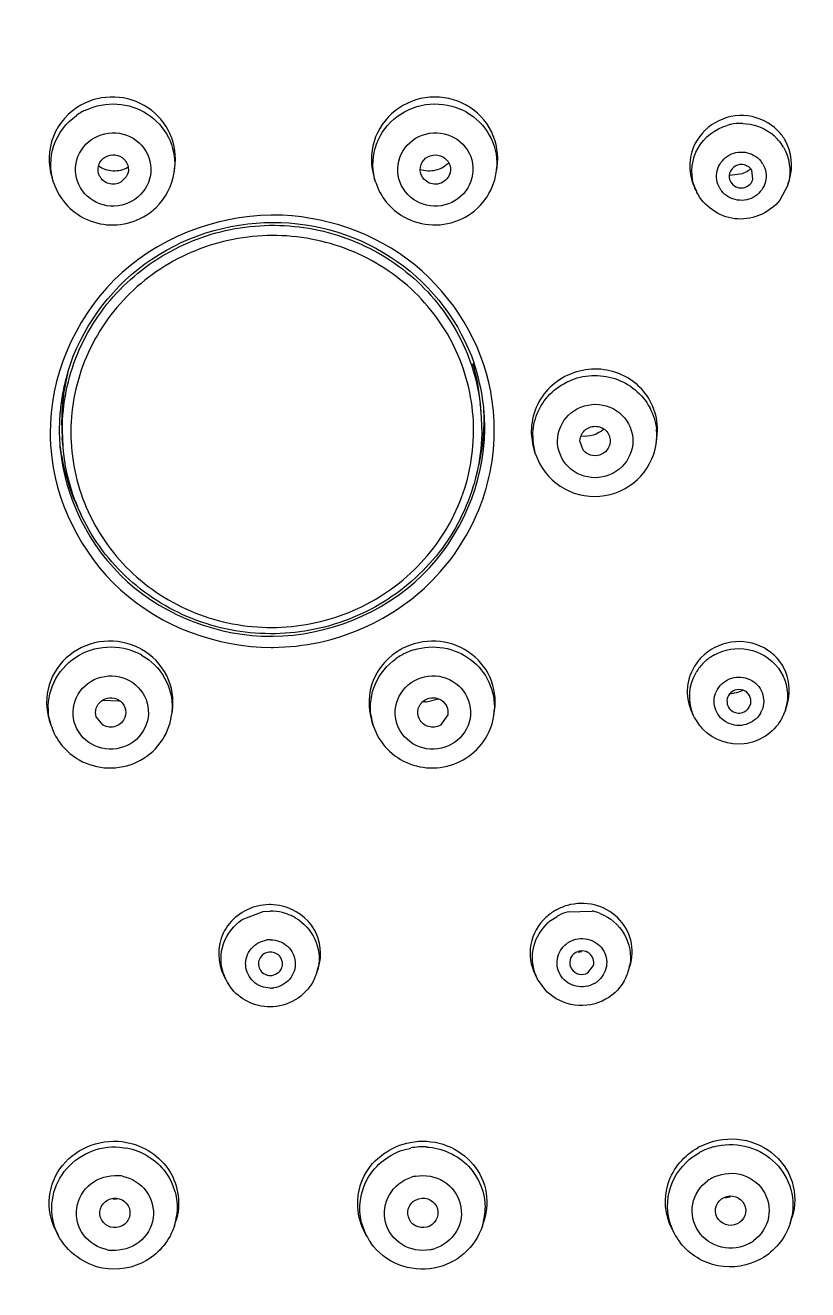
# Model space of a CAD drawing. Header units: millimetres. Extents: x 0 to 460316, y -63250 to 103204.
# Drawn here: x 202949.59 to 202975.32, y 47748.83 to 47790.45 of the extents above; entities that cross this region are included whole.
import ezdxf

# ---------------------------------------------------------------- set-up
doc = ezdxf.new("R2010")
doc.units = ezdxf.units.MM
doc.header["$LTSCALE"] = 25
doc.styles.get("Standard").update_dxf_attribs({"font": 'Gulim.ttf'})
doc.dimstyles.get("Standard").update_dxf_attribs({"dimtxt": 0.18, "dimasz": 0.18, "dimexe": 0.18, "dimexo": 0.0625, "dimgap": 0.09, "dimtad": 0, "dimtih": 1, "dimtoh": 1, "dimdec": 4, "dimzin": 0, "dimdsep": 46, "dimtxsty": 'Standard', "dimcen": 0.09, "dimadec": 0, "dimazin": 0, "dimtfac": 1, "dimtdec": 4, "dimtofl": 0, "dimtmove": 0, "dimatfit": 3, "dimfxl": 1, "dimtolj": 1, "dimtzin": 0, "dimarcsym": 0})

# ---------------------------------------------------------------- blocks, each defined once
blk = doc.blocks.new('*D412')
at = {"color": 0, "linetype": 'Continuous', "lineweight": -2}
for p, q in [((202799.077, 48022.438), (203241.221, 48022.438)), ((202826.617, 46698.824), (203241.221, 46698.824))]:
    blk.add_line(p, q, dxfattribs=at)
at = {"linetype": 'Continuous', "lineweight": -2}
blk.add_line((203241.041, 47997.438), (203241.041, 46723.824), dxfattribs=at)
at = {"linetype": 'Continuous'}
for points in [[(203236.874, 47997.438), (203245.208, 47997.438), (203241.041, 48022.438)], [(203236.874, 46723.824), (203245.208, 46723.824), (203241.041, 46698.824)]]:
    blk.add_solid(points, dxfattribs=at)
at = {"layer": 'Defpoints', "color": 0, "linetype": 'Continuous'}
for p in [(202799.015, 48022.438), (202826.554, 46698.824), (203241.041, 46698.824)]:
    blk.add_point(p, dxfattribs=at)
at = {"linetype": 'Continuous', "lineweight": 20, "insert": (203220.935, 47360.631), "char_height": 38, "attachment_point": 5, "rotation": 90}
blk.add_mtext('\\A1;2000-2200', dxfattribs=at)

msp = doc.modelspace()

# ---------------------------------------------------------------- linework, layer by layer
at = {"color": 7, "linetype": 'Continuous', "lineweight": 20}
for p, q in [((202974.399, 47786.623), (202974.521, 47786.432)), ((202954.482, 47785.6), (202954.505, 47785.756)), ((202965.08, 47785.6), (202965.105, 47785.772)), ((202973.177, 47785.565), (202972.747, 47785.507)), ((202973.525, 47785.388), (202973.485, 47785.675)), ((202950.518, 47785.271), (202950.466, 47785.434)), ((202952.908, 47785.457), (202952.726, 47785.281)), ((202961.116, 47785.271), (202961.068, 47785.42)), ((202962.824, 47785.281), (202962.698, 47785.382)), ((202972.794, 47785.287), (202972.878, 47785.188)), ((202974.669, 47785.191), (202974.41, 47784.698)), ((202974.669, 47785.191), (202974.723, 47785.362)), ((202971.656, 47784.996), (202971.617, 47785.072)), ((202971.727, 47784.863), (202971.683, 47784.943)), ((202957.742, 47784.201), (202957.674, 47784.201)), ((202964.581, 47777.719), (202964.557, 47777.999)), ((202950.782, 47777.428), (202950.805, 47776.857)), ((202950.828, 47776.577), (202950.805, 47776.857)), ((202950.828, 47776.577), (202950.806, 47777.117)), ((202970.338, 47776.663), (202970.365, 47776.844)), ((202970.365, 47776.844), (202970.386, 47777.126)), ((202950.728, 47776.576), (202950.728, 47776.575)), ((202966.375, 47776.334), (202966.291, 47776.726)), ((202966.375, 47776.334), (202966.328, 47776.479)), ((202967.941, 47776.464), (202967.833, 47776.766)), ((202968.83, 47776.766), (202968.829, 47776.732)), ((202957.673, 47770.34), (202957.737, 47770.341)), ((202957.677, 47769.973), (202957.744, 47769.973)), ((202971.552, 47768.946), (202971.661, 47769.145)), ((202952.136, 47768.234), (202952.653, 47768.213)), ((202962.787, 47768.186), (202963.178, 47768.275)), ((202973.404, 47768.005), (202973.451, 47768.125)), ((202974.59, 47767.907), (202974.646, 47768.083)), ((202952.146, 47767.41), (202951.921, 47767.686)), ((202954.4, 47767.726), (202954.424, 47767.886)), ((202963.485, 47767.755), (202963.24, 47767.41)), ((202964.998, 47767.726), (202965.024, 47767.901)), ((202971.604, 47767.659), (202971.534, 47767.796)), ((202974.59, 47767.907), (202974.545, 47767.783)), ((202950.437, 47767.397), (202950.382, 47767.567)), ((202961.035, 47767.397), (202960.984, 47767.553)), ((202956.724, 47761.014), (202957.412, 47761.277)), ((202957.412, 47761.277), (202957.643, 47761.286)), ((202966.888, 47760.994), (202967.084, 47761.114)), ((202967.453, 47761.273), (202968.233, 47761.296)), ((202959.179, 47759.264), (202959.23, 47759.428)), ((202968.092, 47759.26), (202968.28, 47759.5)), ((202969.423, 47759.303), (202969.479, 47759.477)), ((202956.192, 47759.017), (202956.113, 47759.172)), ((202966.437, 47759.055), (202966.362, 47759.201)), ((202966.742, 47758.641), (202966.437, 47759.055)), ((202952.687, 47753.527), (202952.918, 47753.49)), ((202962.043, 47753.44), (202962.272, 47753.49)), ((202971.555, 47753.213), (202971.755, 47753.332)), ((202954.492, 47750.937), (202954.544, 47751.099)), ((202964.624, 47750.937), (202964.679, 47751.113)), ((202974.747, 47751.013), (202974.807, 47751.202)), ((202950.673, 47750.62), (202950.587, 47750.789)), ((202960.805, 47750.62), (202960.724, 47750.778)), ((202970.928, 47750.696), (202970.854, 47750.841))]:
    msp.add_line(p, q, dxfattribs=at)
for centre, radius, start, end in [((202952.462, 47785.794), 2.066, 115.4242, 119.2772), ((202963.082, 47785.809), 2.051, 60.5983, 66.6714), ((202952.459, 47785.799), 2.06, 119.2807, 125.3363), ((202973.135, 47785.562), 1.658, 101.696, 106.1177), ((202973.135, 47785.559), 1.661, 89.768, 101.6812), ((202973.135, 47785.56), 1.661, 87.9994, 89.7513), ((202973.161, 47785.623), 1.591, 38.934, 53.2311), ((202973.18, 47785.846), 1.624, 31.9026, 44.6815), ((202973.201, 47785.86), 1.597, 30.4706, 31.8746), ((202973.169, 47785.479), 0.791, 30.4827, 38.8786), ((202952.518, 47786.548), 0.897, 299.2823, 300.1788), ((202952.567, 47785.885), 1.936, 351.5373, 356.1708), ((202963.162, 47785.886), 1.939, 351.5399, 357.5876), ((202972.838, 47786.435), 0.933, 291.3039, 304.7254), ((202972.844, 47786.425), 0.922, 304.7474, 307.1817), ((202972.845, 47786.424), 0.921, 307.1845, 310.5074), ((202973.051, 47785.806), 1.611, 196.8499, 207.0857), ((202973.052, 47785.645), 1.539, 195.8697, 201.7411), ((202973.2, 47785.658), 1.541, 342.3806, 346.4871), ((202973.063, 47785.649), 1.55, 201.737, 207.0852), ((202973.114, 47785.486), 0.791, 210.4827, 218.8786), ((202952.465, 47785.933), 2.054, 299.2972, 313.8541), ((202958.02, 47777.454), 6.56, 4.7624, 16.3833), ((202958.061, 47777.182), 6.642, 7.1931, 18.7428), ((202957.362, 47777.121), 6.657, 163.2662, 166.9997), ((202957.369, 47777.392), 6.587, 165.5446, 169.3121), ((202957.374, 47777.118), 6.669, 167.0012, 172.0998), ((202957.347, 47777.396), 6.564, 169.3143, 174.4714), ((202957.352, 47777.121), 6.647, 172.0996, 177.2988), ((202957.335, 47777.397), 6.552, 174.4717, 179.7341), ((202958.088, 47777.118), 6.927, 5.3006, 10.5773), ((202958.059, 47777.178), 6.544, 4.7451, 7.2013), ((202958.045, 47777.177), 6.558, 359.7393, 4.7446), ((202958.068, 47777.185), 6.634, 4.7682, 7.1803), ((202958.055, 47777.458), 6.625, 359.8664, 3.1693), ((202958.072, 47777.185), 6.63, 359.5734, 4.7508), ((202957.319, 47777.124), 6.614, 177.3096, 184.7665), ((202958.054, 47777.458), 6.626, 357.254, 359.8637), ((202957.322, 47777.056), 6.918, 180.3955, 184.2805), ((202957.995, 47777.464), 6.685, 344.5948, 357.2324), ((202968.21, 47777.087), 1.978, 179.7901, 197.8864), ((202968.215, 47776.93), 1.934, 179.7404, 186.0554), ((202968.415, 47776.949), 1.945, 351.5469, 356.9371), ((202968.425, 47776.948), 1.934, 359.7404, 6.0554), ((202968.431, 47776.948), 1.928, 356.9397, 359.7361), ((202957.329, 47777.399), 6.647, 185.6166, 187.1142), ((202957.353, 47777.406), 6.671, 187.1459, 200.6286), ((202957.368, 47777.413), 6.688, 200.6445, 204.7681), ((202957.362, 47777.411), 6.682, 204.7693, 207.2851), ((202952.402, 47767.935), 2.051, 60.5982, 66.6714), ((202952.388, 47768.085), 2.091, 60.5932, 62.2659), ((202962.976, 47767.925), 2.06, 119.2806, 125.3362), ((202962.973, 47768.061), 2.116, 117.7292, 119.2813), ((202962.973, 47767.929), 2.055, 118.0399, 119.2815), ((202962.979, 47767.918), 2.068, 116.1969, 118.0394), ((202962.988, 47767.9), 2.087, 107.1376, 116.1894), ((202973.043, 47768.307), 1.626, 120.636, 122.5963), ((202973.044, 47768.305), 1.628, 119.5684, 120.6356), ((202972.998, 47768.494), 1.639, 148.1838, 149.1424), ((202973.03, 47768.472), 1.678, 136.0294, 148.144), ((202973.022, 47768.331), 1.594, 134.8081, 149.0861), ((202973.029, 47768.325), 1.603, 130.4932, 134.8039), ((202973.042, 47768.309), 1.623, 122.5951, 130.4862), ((202973.037, 47768.189), 0.792, 149.1412, 157.5271), ((202972.758, 47769.4), 0.942, 271.4269, 279.9825), ((202972.756, 47769.406), 0.948, 280.0334, 297.1516), ((202952.432, 47769.105), 0.919, 283.9248, 284.5098), ((202952.432, 47769.106), 0.919, 284.51, 285.8922), ((202962.783, 47769.114), 0.928, 263.4569, 267.2219), ((202962.783, 47769.112), 0.926, 267.2216, 270.2234), ((202973.116, 47768.374), 1.547, 342.3978, 352.1147), ((202952.282, 47767.994), 1.94, 190.3576, 197.9483), ((202952.483, 47768.011), 1.939, 351.5399, 357.5876), ((202962.881, 47767.995), 1.941, 188.2187, 197.9423), ((202963.083, 47768.011), 1.936, 351.5375, 356.7358), ((202973.029, 47768.39), 1.602, 207.1775, 224.6054), ((202973.088, 47768.206), 0.792, 329.1412, 337.5271), ((202973.072, 47768.39), 1.594, 329.1428, 333.5513), ((202973.076, 47768.388), 1.589, 333.5528, 337.591), ((202957.633, 47759.749), 1.757, 90.7479, 103.4519), ((202957.632, 47759.772), 1.734, 90.0002, 90.73), ((202957.632, 47759.774), 1.733, 89.3284, 89.9999), ((202957.631, 47759.757), 1.75, 76.3669, 89.317), ((202967.894, 47759.796), 1.749, 105.775, 118.3717), ((202957.644, 47759.635), 1.659, 76.0762, 89.9788), ((202957.648, 47759.656), 1.637, 65.4681, 76.0391), ((202957.656, 47759.674), 1.618, 60.0746, 65.455), ((202957.658, 47759.678), 1.613, 59.2301, 60.0691), ((202967.879, 47759.826), 1.715, 119.2835, 132.8256), ((202967.867, 47759.716), 1.61, 127.4611, 132.5401), ((202967.878, 47759.828), 1.713, 118.4045, 119.2817), ((202967.875, 47759.706), 1.623, 117.959, 119.2814), ((202967.879, 47759.699), 1.631, 117.0066, 117.9594), ((202967.889, 47759.678), 1.654, 105.3004, 116.9866), ((202967.893, 47759.694), 1.637, 76.5621, 78.002), ((202967.891, 47759.69), 1.642, 68.1404, 76.5585), ((202957.655, 47759.511), 0.84, 90.0052, 98.0678), ((202967.894, 47759.564), 0.824, 119.2806, 127.445), ((202967.681, 47760.892), 0.948, 275.5909, 282.8622), ((202957.708, 47759.732), 1.543, 342.3837, 349.3051), ((202967.91, 47759.784), 1.588, 334.5753, 342.3715), ((202967.952, 47759.77), 1.544, 342.3869, 350.7131), ((202957.567, 47759.72), 1.544, 198.6991, 207.1043), ((202957.608, 47759.742), 1.591, 207.1285, 216.5357), ((202957.661, 47759.747), 1.592, 331.7089, 342.3517), ((202967.811, 47759.758), 1.543, 200.1092, 207.1081), ((202967.898, 47759.624), 0.824, 299.2806, 307.445), ((202957.647, 47759.6), 0.84, 270.0052, 278.0678), ((202962.662, 47751.404), 2.129, 86.563, 100.575), ((202972.789, 47751.598), 2.193, 117.1325, 119.2774), ((202972.785, 47751.491), 2.116, 105.1565, 116.146), ((202972.766, 47751.53), 2.073, 118.3972, 119.2792), ((202972.773, 47751.517), 2.088, 116.159, 118.3957), ((202952.541, 47751.292), 1.298, 79.3814, 85.76), ((202962.672, 47751.29), 1.3, 100.6062, 106.9778), ((202972.787, 47751.384), 1.279, 119.278, 125.7171), ((202952.51, 47752.771), 0.947, 267.236, 277.5424), ((202972.531, 47752.808), 0.945, 274.6595, 286.3245), ((202962.744, 47751.534), 1.972, 344.6519, 359.3978), ((202952.61, 47751.535), 1.974, 342.3914, 351.8978), ((202962.555, 47751.517), 1.966, 194.2969, 201.999), ((202962.746, 47751.534), 1.97, 342.3823, 344.631), ((202972.866, 47751.61), 1.974, 342.3822, 349.3703), ((202952.429, 47751.519), 1.973, 201.588, 207.1104), ((202962.564, 47751.521), 1.977, 201.9965, 207.0946), ((202962.602, 47751.541), 2.019, 207.1283, 215.3868), ((202972.685, 47751.595), 1.974, 199.0643, 207.1056), ((202972.733, 47751.621), 2.028, 207.1466, 218.2578), ((202952.529, 47751.42), 1.298, 259.3814, 265.76), ((202962.661, 47751.423), 1.3, 280.6062, 286.9778), ((202972.793, 47751.479), 1.279, 299.278, 305.7171)]:
    msp.add_arc(centre, radius, start, end, dxfattribs=at)
for centre, major_axis, ratio in [((202952.536, 47751.359), (0.494, 0.054), 0.975404), ((202962.666, 47751.359), (0.496, 0.036), 0.975732), ((202972.788, 47751.434), (0.497, 0.023), 0.974857)]:
    msp.add_ellipse(centre, major_axis=major_axis, ratio=ratio, dxfattribs=at)
for points, knots in [([(202957.835, 47831.858), (202964.977, 47831.86), (202979.357, 47829.107), (202997.603, 47817.238), (203009.829, 47799.416), (203012.65, 47785.262), (203012.618, 47778.292)], [0, 0, 0, 0, 0.253221, 0.504354, 0.752934, 1, 1, 1, 1]), ([(202905.752, 47787.16), (202906.858, 47793.018), (202911.239, 47804.483), (202923.344, 47818.336), (202939.51, 47827.365), (202951.768, 47829.451), (202957.861, 47829.451)], [0, 0, 0, 0, 0.247026, 0.496217, 0.747546, 1, 1, 1, 1]), ([(202954.505, 47785.756), (202954.56, 47786.127), (202954.452, 47786.921), (202953.675, 47787.827), (202952.535, 47788.196), (202951.748, 47788.006), (202951.415, 47787.82)], [0, 0, 0, 0, 0.247154, 0.496335, 0.748038, 1, 1, 1, 1]), ([(202964.095, 47787.82), (202963.739, 47788.021), (202962.882, 47788.208), (202961.676, 47787.732), (202960.938, 47786.672), (202960.944, 47785.802), (202961.068, 47785.42)], [0, 0, 0, 0, 0.251421, 0.503447, 0.75297, 1, 1, 1, 1]), ([(202951.415, 47787.82), (202951.017, 47787.596), (202950.352, 47786.859), (202950.326, 47785.864), (202950.466, 47785.434)], [0, 0, 0, 0, 0.502218, 1, 1, 1, 1]), ([(202951.575, 47787.66), (202951.892, 47787.811), (202952.614, 47787.95), (202953.648, 47787.608), (202954.377, 47786.808), (202954.521, 47786.097), (202954.499, 47785.756)], [0, 0, 0, 0, 0.252975, 0.504928, 0.753619, 1, 1, 1, 1]), ([(202961.116, 47785.271), (202961.001, 47785.628), (202960.984, 47786.434), (202961.637, 47787.442), (202962.732, 47787.948), (202963.541, 47787.845), (202963.894, 47787.693)], [0, 0, 0, 0, 0.246335, 0.495045, 0.747261, 1, 1, 1, 1]), ([(202965.105, 47785.772), (202965.164, 47786.165), (202965.036, 47787.01), (202964.443, 47787.623), (202964.095, 47787.82)], [0, 0, 0, 0, 0.498452, 1, 1, 1, 1]), ([(202950.518, 47785.271), (202950.393, 47785.658), (202950.395, 47786.543), (202950.932, 47787.242), (202951.268, 47787.48)], [0, 0, 0, 0, 0.497128, 1, 1, 1, 1]), ([(202964.089, 47787.596), (202964.401, 47787.42), (202964.939, 47786.893), (202965.114, 47786.158), (202965.099, 47785.804)], [0, 0, 0, 0, 0.502626, 1, 1, 1, 1]), ([(202974.334, 47786.988), (202974.079, 47787.246), (202973.364, 47787.593), (202972.218, 47787.351), (202971.442, 47786.474), (202971.405, 47785.683), (202971.509, 47785.339)], [0, 0, 0, 0, 0.249499, 0.501816, 0.75268, 1, 1, 1, 1]), ([(202951.862, 47786.749), (202952.139, 47786.904), (202952.835, 47786.998), (202953.667, 47786.38), (202953.808, 47785.351), (202953.366, 47784.81), (202953.093, 47784.657)], [0, 0, 0, 0, 0.253346, 0.50366, 0.750288, 1, 1, 1, 1]), ([(202962.451, 47784.657), (202962.18, 47784.81), (202961.742, 47785.354), (202961.895, 47786.381), (202962.727, 47786.997), (202963.426, 47786.905), (202963.701, 47786.749)], [0, 0, 0, 0, 0.248597, 0.495523, 0.746937, 1, 1, 1, 1]), ([(202971.572, 47785.224), (202971.464, 47785.607), (202971.569, 47786.504), (202972.286, 47787.043), (202972.675, 47787.155)], [0, 0, 0, 0, 0.495598, 1, 1, 1, 1]), ([(202953.093, 47784.657), (202952.817, 47784.502), (202952.121, 47784.408), (202951.289, 47785.026), (202951.148, 47786.055), (202951.59, 47786.597), (202951.862, 47786.749)], [0, 0, 0, 0, 0.253346, 0.50366, 0.750288, 1, 1, 1, 1]), ([(202963.701, 47786.749), (202963.972, 47786.597), (202964.41, 47786.052), (202964.257, 47785.025), (202963.424, 47784.409), (202962.726, 47784.502), (202962.451, 47784.657)], [0, 0, 0, 0, 0.248597, 0.495523, 0.746937, 1, 1, 1, 1]), ([(202952.032, 47785.487), (202951.978, 47785.593), (202951.955, 47785.86), (202952.127, 47786.063), (202952.232, 47786.122)], [0, 0, 0, 0, 0.496842, 1, 1, 1, 1]), ([(202952.232, 47786.122), (202952.325, 47786.174), (202952.551, 47786.218), (202952.857, 47786.071), (202953.011, 47785.769), (202952.962, 47785.547), (202952.908, 47785.457)], [0, 0, 0, 0, 0.253388, 0.505079, 0.752735, 1, 1, 1, 1]), ([(202962.698, 47785.382), (202962.624, 47785.465), (202962.533, 47785.694), (202962.662, 47786.038), (202962.98, 47786.219), (202963.226, 47786.178), (202963.326, 47786.122)], [0, 0, 0, 0, 0.247157, 0.494949, 0.747093, 1, 1, 1, 1]), ([(202963.326, 47786.122), (202963.415, 47786.071), (202963.566, 47785.909), (202963.583, 47785.687), (202963.558, 47785.589)], [0, 0, 0, 0, 0.502434, 1, 1, 1, 1]), ([(202972.432, 47785.085), (202972.334, 47785.252), (202972.267, 47785.684), (202972.647, 47786.207), (202973.278, 47786.346), (202973.661, 47786.129), (202973.785, 47785.975)], [0, 0, 0, 0, 0.246561, 0.495802, 0.748938, 1, 1, 1, 1]), ([(202952.956, 47785.766), (202952.811, 47785.684), (202952.467, 47785.601), (202952.131, 47785.715), (202951.994, 47785.809)], [0, 0, 0, 0, 0.500278, 1, 1, 1, 1]), ([(202962.043, 47784.143), (202962.328, 47783.982), (202962.987, 47783.798), (202963.982, 47784.008), (202964.77, 47784.649), (202965.032, 47785.279), (202965.08, 47785.6)], [0, 0, 0, 0, 0.250485, 0.501251, 0.751207, 1, 1, 1, 1]), ([(202963.519, 47785.924), (202963.402, 47785.804), (202963.094, 47785.628), (202962.739, 47785.642), (202962.58, 47785.695)], [0, 0, 0, 0, 0.499621, 1, 1, 1, 1]), ([(202963.558, 47785.589), (202963.522, 47785.446), (202963.297, 47785.183), (202962.953, 47785.208), (202962.824, 47785.281)], [0, 0, 0, 0, 0.496874, 1, 1, 1, 1]), ([(202973.851, 47785.88), (202973.949, 47785.713), (202974.016, 47785.281), (202973.636, 47784.758), (202973.005, 47784.618), (202972.622, 47784.836), (202972.498, 47784.989)], [0, 0, 0, 0, 0.246561, 0.495802, 0.748938, 1, 1, 1, 1]), ([(202973.485, 47785.675), (202973.434, 47785.761), (202973.253, 47785.897), (202972.924, 47785.853), (202972.714, 47785.596), (202972.744, 47785.372), (202972.794, 47785.287)], [0, 0, 0, 0, 0.25031, 0.503649, 0.75336, 1, 1, 1, 1]), ([(202950.518, 47785.271), (202950.61, 47784.989), (202950.928, 47784.457), (202951.699, 47783.95), (202952.614, 47783.816), (202953.209, 47783.996), (202953.47, 47784.142)], [0, 0, 0, 0, 0.24879, 0.498606, 0.749285, 1, 1, 1, 1]), ([(202952.726, 47785.281), (202952.611, 47785.217), (202952.318, 47785.18), (202952.09, 47785.371), (202952.032, 47785.487)], [0, 0, 0, 0, 0.503318, 1, 1, 1, 1]), ([(202961.116, 47785.271), (202961.193, 47785.036), (202961.436, 47784.59), (202961.827, 47784.265), (202962.043, 47784.143)], [0, 0, 0, 0, 0.499173, 1, 1, 1, 1]), ([(202972.878, 47785.188), (202972.976, 47785.105), (202973.279, 47785.039), (202973.493, 47785.264), (202973.525, 47785.388)], [0, 0, 0, 0, 0.502413, 1, 1, 1, 1]), ([(202974.41, 47784.698), (202974.1, 47784.298), (202973.009, 47783.784), (202971.984, 47784.426), (202971.728, 47784.862)], [0, 0, 0, 0, 0.500489, 1, 1, 1, 1]), ([(202957.674, 47784.201), (202955.813, 47784.184), (202951.977, 47782.673), (202950.391, 47778.835), (202950.404, 47777.008)], [0, 0, 0, 0, 0.504611, 1, 1, 1, 1]), ([(202950.806, 47777.148), (202950.808, 47777.57), (202950.894, 47778.416), (202951.264, 47779.637), (202951.863, 47780.771), (202952.935, 47782.109), (202954.731, 47783.375), (202957.287, 47784.012), (202959.902, 47783.695), (202961.839, 47782.66), (202963.065, 47781.463), (202963.796, 47780.412), (202964.311, 47779.245), (202964.499, 47778.416), (202964.551, 47777.998)], [0, 0, 0, 0, 0.061808, 0.12378, 0.186007, 0.248541, 0.373968, 0.500195, 0.626369, 0.751666, 0.814126, 0.876289, 0.938215, 1, 1, 1, 1]), ([(202950.987, 47779.037), (202951.406, 47780.431), (202953.244, 47783.016), (202956.258, 47783.963), (202957.736, 47783.963)], [0, 0, 0, 0, 0.496088, 1, 1, 1, 1]), ([(202957.736, 47783.963), (202959.163, 47783.963), (202962.068, 47783.083), (202963.899, 47780.645), (202964.351, 47779.317)], [0, 0, 0, 0, 0.504203, 1, 1, 1, 1]), ([(202964.897, 47778.39), (202964.6, 47779.982), (202962.766, 47783.063), (202959.389, 47784.201), (202957.742, 47784.201)], [0, 0, 0, 0, 0.495898, 1, 1, 1, 1]), ([(202957.707, 47783.53), (202956.849, 47783.526), (202955.12, 47783.186), (202952.926, 47781.756), (202951.444, 47779.618), (202951.09, 47777.918), (202951.086, 47777.08)], [0, 0, 0, 0, 0.252903, 0.504323, 0.753216, 1, 1, 1, 1]), ([(202964.334, 47777.11), (202964.334, 47777.949), (202963.986, 47779.652), (202962.504, 47781.791), (202960.3, 47783.21), (202958.567, 47783.534), (202957.707, 47783.53)], [0, 0, 0, 0, 0.247058, 0.495642, 0.746781, 1, 1, 1, 1]), ([(203010.195, 47782.51), (203010.756, 47775.845), (203009.13, 47762.082), (202998.799, 47744.079), (202982.272, 47731.278), (202968.731, 47727.488), (202961.897, 47726.918)], [0, 0, 0, 0, 0.246878, 0.495594, 0.746891, 1, 1, 1, 1]), ([(203010.5, 47781.731), (203010.942, 47775.094), (203009.119, 47761.442), (202998.663, 47743.659), (202982.159, 47731.04), (202968.697, 47727.303), (202961.904, 47726.738)], [0, 0, 0, 0, 0.246916, 0.495675, 0.74696, 1, 1, 1, 1]), ([(202970.386, 47777.126), (202970.388, 47777.389), (202970.281, 47777.923), (202969.673, 47778.813), (202968.31, 47779.356), (202966.959, 47778.788), (202966.346, 47777.895), (202966.233, 47777.358), (202966.232, 47777.094)], [0, 0, 0, 0, 0.124419, 0.249289, 0.498016, 0.748792, 0.875039, 1, 1, 1, 1]), ([(202966.28, 47776.939), (202966.282, 47777.189), (202966.385, 47777.696), (202966.949, 47778.551), (202968.208, 47779.124), (202969.52, 47778.686), (202970.168, 47777.894), (202970.322, 47777.4), (202970.348, 47777.152)], [0, 0, 0, 0, 0.124587, 0.250184, 0.500295, 0.75012, 0.875514, 1, 1, 1, 1]), ([(202957.744, 47769.973), (202958.745, 47769.982), (202960.759, 47770.409), (202963.258, 47772.174), (202964.833, 47774.772), (202965.076, 47776.787), (202964.985, 47777.758)], [0, 0, 0, 0, 0.253103, 0.504519, 0.753229, 1, 1, 1, 1]), ([(202967.093, 47776.766), (202967.095, 47777.076), (202967.375, 47777.724), (202968.338, 47778.1), (202969.303, 47777.724), (202969.576, 47777.075), (202969.575, 47776.766)], [0, 0, 0, 0, 0.24806, 0.500802, 0.752747, 1, 1, 1, 1]), ([(202967.833, 47776.766), (202967.834, 47776.89), (202967.947, 47777.15), (202968.333, 47777.301), (202968.721, 47777.151), (202968.831, 47776.89), (202968.83, 47776.766)], [0, 0, 0, 0, 0.24805, 0.500816, 0.75279, 1, 1, 1, 1]), ([(202964.603, 47777.147), (202964.601, 47776.719), (202964.513, 47775.859), (202964.132, 47774.621), (202963.517, 47773.474), (202962.417, 47772.125), (202960.579, 47770.864), (202957.975, 47770.265), (202955.333, 47770.647), (202953.4, 47771.752), (202952.198, 47773.006), (202951.495, 47774.098), (202951.019, 47775.302), (202950.863, 47776.151), (202950.828, 47776.577)], [0, 0, 0, 0, 0.061897, 0.123945, 0.186231, 0.248801, 0.374217, 0.500347, 0.626381, 0.751559, 0.813999, 0.876172, 0.938139, 1, 1, 1, 1]), ([(202951.086, 47777.05), (202951.086, 47776.629), (202951.172, 47775.784), (202951.551, 47774.569), (202952.167, 47773.45), (202953.269, 47772.145), (202955.111, 47770.954), (202957.698, 47770.464), (202960.285, 47770.967), (202962.13, 47772.166), (202963.237, 47773.475), (202963.858, 47774.597), (202964.243, 47775.813), (202964.332, 47776.659), (202964.334, 47777.08)], [0, 0, 0, 0, 0.0618, 0.123673, 0.185742, 0.248093, 0.373168, 0.499281, 0.625603, 0.751187, 0.813811, 0.876114, 0.938144, 1, 1, 1, 1]), ([(202957.737, 47770.341), (202959.506, 47770.357), (202963.147, 47771.778), (202964.689, 47775.4), (202964.702, 47777.136)], [0, 0, 0, 0, 0.50466, 1, 1, 1, 1]), ([(202950.423, 47776.539), (202950.553, 47774.808), (202952.263, 47771.299), (202955.909, 47769.973), (202957.677, 47769.973)], [0, 0, 0, 0, 0.495424, 1, 1, 1, 1]), ([(202950.728, 47776.575), (202950.865, 47774.926), (202952.515, 47771.596), (202955.988, 47770.34), (202957.673, 47770.34)], [0, 0, 0, 0, 0.495449, 1, 1, 1, 1]), ([(202966.375, 47776.334), (202966.511, 47775.911), (202967.103, 47775.138), (202968.498, 47774.796), (202969.817, 47775.364), (202970.273, 47776.224), (202970.338, 47776.663)], [0, 0, 0, 0, 0.249209, 0.500003, 0.750795, 1, 1, 1, 1]), ([(202969.575, 47776.766), (202969.573, 47776.456), (202969.293, 47775.808), (202968.33, 47775.432), (202967.366, 47775.807), (202967.092, 47776.457), (202967.093, 47776.766)], [0, 0, 0, 0, 0.24806, 0.500802, 0.752747, 1, 1, 1, 1]), ([(202968.829, 47776.732), (202968.821, 47776.636), (202968.743, 47776.443), (202968.485, 47776.275), (202968.176, 47776.274), (202968.002, 47776.389), (202967.941, 47776.464)], [0, 0, 0, 0, 0.24706, 0.497864, 0.750242, 1, 1, 1, 1]), ([(202953.361, 47769.936), (202953.003, 47770.124), (202952.158, 47770.291), (202950.978, 47769.822), (202950.253, 47768.788), (202950.261, 47767.94), (202950.382, 47767.567)], [0, 0, 0, 0, 0.25355, 0.50629, 0.754476, 1, 1, 1, 1]), ([(202965.024, 47767.901), (202965.078, 47768.262), (202964.973, 47769.035), (202964.212, 47769.917), (202963.097, 47770.281), (202962.322, 47770.109), (202961.988, 47769.934)], [0, 0, 0, 0, 0.245587, 0.493522, 0.745907, 1, 1, 1, 1]), ([(202974.646, 47768.083), (202974.754, 47768.423), (202974.73, 47769.208), (202973.941, 47770.071), (202972.786, 47770.268), (202972.078, 47769.902), (202971.823, 47769.637)], [0, 0, 0, 0, 0.24588, 0.493156, 0.746003, 1, 1, 1, 1]), ([(202950.374, 47767.646), (202950.31, 47767.994), (202950.384, 47768.748), (202951.071, 47769.643), (202952.122, 47770.071), (202952.881, 47769.962), (202953.215, 47769.818)], [0, 0, 0, 0, 0.246303, 0.495328, 0.747527, 1, 1, 1, 1]), ([(202953.409, 47769.722), (202953.721, 47769.546), (202954.26, 47769.018), (202954.434, 47768.283), (202954.42, 47767.929)], [0, 0, 0, 0, 0.502626, 1, 1, 1, 1]), ([(202954.424, 47767.886), (202954.482, 47768.273), (202954.35, 47769.109), (202953.761, 47769.711), (202953.414, 47769.906)], [0, 0, 0, 0, 0.496258, 1, 1, 1, 1]), ([(202961.938, 47769.906), (202961.542, 47769.684), (202960.88, 47768.962), (202960.847, 47767.977), (202960.984, 47767.553)], [0, 0, 0, 0, 0.504668, 1, 1, 1, 1]), ([(202962.373, 47769.895), (202962.683, 47769.99), (202963.357, 47770.035), (202964.277, 47769.639), (202964.909, 47768.87), (202965.034, 47768.216), (202965.016, 47767.9)], [0, 0, 0, 0, 0.253212, 0.504885, 0.753448, 1, 1, 1, 1]), ([(202973.36, 47769.908), (202973.746, 47769.836), (202974.49, 47769.391), (202974.701, 47768.545), (202974.648, 47768.162)], [0, 0, 0, 0, 0.504117, 1, 1, 1, 1]), ([(202960.96, 47767.717), (202960.91, 47768.068), (202961.01, 47768.818), (202961.491, 47769.398), (202961.784, 47769.605)], [0, 0, 0, 0, 0.497106, 1, 1, 1, 1]), ([(202971.591, 47769.334), (202971.454, 47769.106), (202971.291, 47768.574), (202971.413, 47768.031), (202971.534, 47767.796)], [0, 0, 0, 0, 0.502413, 1, 1, 1, 1]), ([(202951.771, 47766.782), (202951.501, 47766.935), (202951.062, 47767.48), (202951.215, 47768.507), (202952.048, 47769.122), (202952.746, 47769.03), (202953.021, 47768.875)], [0, 0, 0, 0, 0.248597, 0.495523, 0.746937, 1, 1, 1, 1]), ([(202953.021, 47768.875), (202953.292, 47768.722), (202953.73, 47768.177), (202953.578, 47767.15), (202952.745, 47766.535), (202952.047, 47766.627), (202951.771, 47766.782)], [0, 0, 0, 0, 0.248597, 0.495523, 0.746937, 1, 1, 1, 1]), ([(202963.61, 47766.782), (202963.334, 47766.628), (202962.637, 47766.534), (202961.805, 47767.152), (202961.665, 47768.181), (202962.107, 47768.722), (202962.379, 47768.875)], [0, 0, 0, 0, 0.253346, 0.50366, 0.750288, 1, 1, 1, 1]), ([(202962.379, 47768.875), (202962.655, 47769.03), (202963.351, 47769.124), (202964.183, 47768.506), (202964.324, 47767.477), (202963.882, 47766.935), (202963.61, 47766.782)], [0, 0, 0, 0, 0.253346, 0.50366, 0.750288, 1, 1, 1, 1]), ([(202972.357, 47768.596), (202972.458, 47768.765), (202972.807, 47769.034), (202973.451, 47768.985), (202973.9, 47768.52), (202973.894, 47768.083), (202973.82, 47767.904)], [0, 0, 0, 0, 0.251229, 0.504323, 0.753404, 1, 1, 1, 1]), ([(202973.768, 47767.8), (202973.667, 47767.63), (202973.318, 47767.362), (202972.674, 47767.411), (202972.225, 47767.876), (202972.231, 47768.313), (202972.305, 47768.492)], [0, 0, 0, 0, 0.251229, 0.504323, 0.753404, 1, 1, 1, 1]), ([(202973.451, 47768.125), (202973.469, 47768.212), (202973.437, 47768.408), (202973.211, 47768.593), (202972.918, 47768.596), (202972.763, 47768.47), (202972.717, 47768.393)], [0, 0, 0, 0, 0.246374, 0.496068, 0.749088, 1, 1, 1, 1]), ([(202951.921, 47767.686), (202951.893, 47767.777), (202951.893, 47767.984), (202952.072, 47768.233), (202952.359, 47768.344), (202952.563, 47768.299), (202952.649, 47768.251)], [0, 0, 0, 0, 0.246295, 0.49525, 0.747677, 1, 1, 1, 1]), ([(202952.649, 47768.251), (202952.745, 47768.196), (202952.906, 47768.014), (202952.904, 47767.77), (202952.865, 47767.666)], [0, 0, 0, 0, 0.5022, 1, 1, 1, 1]), ([(202962.552, 47767.605), (202962.495, 47767.712), (202962.465, 47767.983), (202962.639, 47768.191), (202962.746, 47768.251)], [0, 0, 0, 0, 0.496887, 1, 1, 1, 1]), ([(202962.746, 47768.251), (202962.826, 47768.296), (202963.016, 47768.342), (202963.29, 47768.253), (202963.476, 47768.034), (202963.499, 47767.843), (202963.485, 47767.755)], [0, 0, 0, 0, 0.252946, 0.505023, 0.753595, 1, 1, 1, 1]), ([(202951.363, 47766.268), (202951.648, 47766.108), (202952.307, 47765.923), (202953.302, 47766.133), (202954.09, 47766.775), (202954.352, 47767.405), (202954.4, 47767.726)], [0, 0, 0, 0, 0.250485, 0.501251, 0.751207, 1, 1, 1, 1]), ([(202952.865, 47767.666), (202952.816, 47767.536), (202952.587, 47767.311), (202952.269, 47767.341), (202952.146, 47767.41)], [0, 0, 0, 0, 0.497485, 1, 1, 1, 1]), ([(202963.986, 47766.267), (202964.251, 47766.416), (202964.721, 47766.838), (202964.954, 47767.426), (202964.998, 47767.726)], [0, 0, 0, 0, 0.501072, 1, 1, 1, 1]), ([(202972.751, 47767.954), (202972.83, 47767.86), (202973.096, 47767.746), (202973.342, 47767.9), (202973.404, 47768.005)], [0, 0, 0, 0, 0.499967, 1, 1, 1, 1]), ([(202950.437, 47767.397), (202950.513, 47767.162), (202950.757, 47766.715), (202951.147, 47766.39), (202951.363, 47766.268)], [0, 0, 0, 0, 0.499173, 1, 1, 1, 1]), ([(202961.035, 47767.397), (202961.126, 47767.114), (202961.444, 47766.583), (202962.215, 47766.076), (202963.13, 47765.942), (202963.725, 47766.121), (202963.986, 47766.267)], [0, 0, 0, 0, 0.24879, 0.498606, 0.749285, 1, 1, 1, 1]), ([(202963.24, 47767.41), (202963.127, 47767.347), (202962.839, 47767.309), (202962.612, 47767.492), (202962.552, 47767.605)], [0, 0, 0, 0, 0.503187, 1, 1, 1, 1]), ([(202974.44, 47767.573), (202974.195, 47767.164), (202973.269, 47766.549), (202972.223, 47766.926), (202971.888, 47767.266)], [0, 0, 0, 0, 0.499885, 1, 1, 1, 1]), ([(202957.224, 47761.458), (202956.759, 47761.347), (202955.881, 47760.693), (202955.901, 47759.586), (202956.113, 47759.172)], [0, 0, 0, 0, 0.506858, 1, 1, 1, 1]), ([(202959.23, 47759.428), (202959.358, 47759.831), (202959.257, 47760.801), (202958.464, 47761.355), (202958.044, 47761.457)], [0, 0, 0, 0, 0.494116, 1, 1, 1, 1]), ([(202969.479, 47759.477), (202969.565, 47759.749), (202969.586, 47760.354), (202969.126, 47761.136), (202968.323, 47761.573), (202967.704, 47761.56), (202967.419, 47761.479)], [0, 0, 0, 0, 0.245853, 0.492449, 0.744157, 1, 1, 1, 1]), ([(202956.104, 47759.225), (202955.998, 47759.539), (202955.998, 47760.262), (202956.446, 47760.827), (202956.724, 47761.014)], [0, 0, 0, 0, 0.497023, 1, 1, 1, 1]), ([(202958.483, 47761.064), (202958.752, 47760.904), (202959.204, 47760.414), (202959.282, 47759.749), (202959.224, 47759.445)], [0, 0, 0, 0, 0.502426, 1, 1, 1, 1]), ([(202966.713, 47761.084), (202966.464, 47760.853), (202966.101, 47760.222), (202966.21, 47759.498), (202966.362, 47759.201)], [0, 0, 0, 0, 0.504173, 1, 1, 1, 1]), ([(202968.503, 47761.214), (202968.825, 47761.084), (202969.4, 47760.601), (202969.531, 47759.859), (202969.476, 47759.521)], [0, 0, 0, 0, 0.503193, 1, 1, 1, 1]), ([(202966.362, 47759.228), (202966.259, 47759.509), (202966.222, 47760.151), (202966.556, 47760.698), (202966.778, 47760.902)], [0, 0, 0, 0, 0.497722, 1, 1, 1, 1]), ([(202957.647, 47758.76), (202957.449, 47758.76), (202957.04, 47758.911), (202956.756, 47759.493), (202956.957, 47760.108), (202957.34, 47760.315), (202957.537, 47760.343)], [0, 0, 0, 0, 0.252232, 0.499875, 0.747635, 1, 1, 1, 1]), ([(202957.655, 47760.351), (202957.853, 47760.351), (202958.262, 47760.2), (202958.546, 47759.619), (202958.345, 47759.004), (202957.962, 47758.796), (202957.765, 47758.769)], [0, 0, 0, 0, 0.252232, 0.499875, 0.747635, 1, 1, 1, 1]), ([(202968.301, 47758.905), (202968.127, 47758.808), (202967.694, 47758.742), (202967.155, 47759.099), (202967.008, 47759.729), (202967.237, 47760.099), (202967.393, 47760.218)], [0, 0, 0, 0, 0.253434, 0.504201, 0.751031, 1, 1, 1, 1]), ([(202967.491, 47760.283), (202967.664, 47760.38), (202968.098, 47760.446), (202968.637, 47760.089), (202968.784, 47759.459), (202968.555, 47759.089), (202968.399, 47758.97)], [0, 0, 0, 0, 0.253434, 0.504201, 0.751031, 1, 1, 1, 1]), ([(202957.653, 47759.946), (202957.523, 47759.946), (202957.247, 47759.805), (202957.238, 47759.492), (202957.297, 47759.38)], [0, 0, 0, 0, 0.505455, 1, 1, 1, 1]), ([(202958.025, 47759.429), (202958.066, 47759.541), (202958.03, 47759.824), (202957.774, 47759.946), (202957.653, 47759.946)], [0, 0, 0, 0, 0.495184, 1, 1, 1, 1]), ([(202967.697, 47759.932), (202967.607, 47759.881), (202967.461, 47759.7), (202967.504, 47759.47), (202967.561, 47759.385)], [0, 0, 0, 0, 0.502943, 1, 1, 1, 1]), ([(202968.28, 47759.5), (202968.316, 47759.638), (202968.196, 47759.993), (202967.825, 47760.003), (202967.697, 47759.932)], [0, 0, 0, 0, 0.493867, 1, 1, 1, 1]), ([(202967.561, 47759.385), (202967.614, 47759.304), (202967.793, 47759.18), (202968.007, 47759.212), (202968.092, 47759.26)], [0, 0, 0, 0, 0.497256, 1, 1, 1, 1]), ([(202959.063, 47758.993), (202958.927, 47758.74), (202958.507, 47758.3), (202957.92, 47758.143), (202957.632, 47758.143)], [0, 0, 0, 0, 0.499285, 1, 1, 1, 1]), ([(202957.632, 47758.143), (202957.382, 47758.143), (202956.876, 47758.26), (202956.478, 47758.595), (202956.33, 47758.795)], [0, 0, 0, 0, 0.500701, 1, 1, 1, 1]), ([(202968.677, 47758.39), (202968.378, 47758.222), (202967.653, 47758.077), (202966.987, 47758.402), (202966.742, 47758.641)], [0, 0, 0, 0, 0.500476, 1, 1, 1, 1]), ([(202950.587, 47750.789), (202950.417, 47751.12), (202950.267, 47751.903), (202950.735, 47752.999), (202951.721, 47753.691), (202952.535, 47753.754), (202952.919, 47753.682)], [0, 0, 0, 0, 0.24463, 0.49073, 0.743251, 1, 1, 1, 1]), ([(202950.595, 47750.793), (202950.472, 47751.104), (202950.387, 47751.806), (202950.802, 47752.776), (202951.638, 47753.431), (202952.344, 47753.552), (202952.687, 47753.527)], [0, 0, 0, 0, 0.246823, 0.495038, 0.746494, 1, 1, 1, 1]), ([(202952.919, 47753.682), (202953.477, 47753.577), (202954.553, 47752.899), (202954.71, 47751.623), (202954.544, 47751.099)], [0, 0, 0, 0, 0.50818, 1, 1, 1, 1]), ([(202952.92, 47753.496), (202953.415, 47753.403), (202954.368, 47752.832), (202954.635, 47751.747), (202954.565, 47751.256)], [0, 0, 0, 0, 0.504114, 1, 1, 1, 1]), ([(202960.724, 47750.778), (202960.45, 47751.313), (202960.452, 47752.764), (202961.637, 47753.567), (202962.251, 47753.682)], [0, 0, 0, 0, 0.490809, 1, 1, 1, 1]), ([(202962.251, 47753.682), (202962.605, 47753.748), (202963.352, 47753.706), (202964.292, 47753.126), (202964.816, 47752.168), (202964.783, 47751.44), (202964.679, 47751.113)], [0, 0, 0, 0, 0.256876, 0.509011, 0.755192, 1, 1, 1, 1]), ([(202962.79, 47753.528), (202963.294, 47753.498), (202964.312, 47753.051), (202964.721, 47752.009), (202964.716, 47751.513)], [0, 0, 0, 0, 0.504519, 1, 1, 1, 1]), ([(202970.854, 47750.841), (202970.628, 47751.283), (202970.533, 47752.413), (202971.27, 47753.26), (202971.717, 47753.511)], [0, 0, 0, 0, 0.492342, 1, 1, 1, 1]), ([(202971.789, 47753.55), (202972.156, 47753.737), (202973.007, 47753.907), (202974.199, 47753.45), (202974.933, 47752.421), (202974.926, 47751.575), (202974.807, 47751.202)], [0, 0, 0, 0, 0.257036, 0.509845, 0.755561, 1, 1, 1, 1]), ([(202972.232, 47753.534), (202972.563, 47753.624), (202973.28, 47753.639), (202974.225, 47753.154), (202974.817, 47752.28), (202974.868, 47751.575), (202974.806, 47751.246)], [0, 0, 0, 0, 0.253452, 0.504984, 0.753262, 1, 1, 1, 1]), ([(202960.649, 47751.031), (202960.527, 47751.511), (202960.676, 47752.62), (202961.561, 47753.293), (202962.043, 47753.44)], [0, 0, 0, 0, 0.495673, 1, 1, 1, 1]), ([(202970.82, 47750.95), (202970.684, 47751.343), (202970.672, 47752.247), (202971.214, 47752.967), (202971.555, 47753.213)], [0, 0, 0, 0, 0.49718, 1, 1, 1, 1]), ([(202972.161, 47752.5), (202972.434, 47752.652), (202973.114, 47752.753), (202973.953, 47752.183), (202974.164, 47751.19), (202973.789, 47750.62), (202973.54, 47750.44)], [0, 0, 0, 0, 0.25342, 0.504095, 0.750875, 1, 1, 1, 1]), ([(202952.29, 47750.145), (202951.986, 47750.202), (202951.402, 47750.556), (202951.155, 47751.541), (202951.668, 47752.416), (202952.326, 47752.609), (202952.637, 47752.586)], [0, 0, 0, 0, 0.251021, 0.497931, 0.746815, 1, 1, 1, 1]), ([(202952.78, 47752.567), (202953.084, 47752.51), (202953.668, 47752.157), (202953.915, 47751.172), (202953.402, 47750.296), (202952.744, 47750.103), (202952.433, 47750.126)], [0, 0, 0, 0, 0.251021, 0.497931, 0.746815, 1, 1, 1, 1]), ([(202962.9, 47750.145), (202962.594, 47750.088), (202961.919, 47750.206), (202961.314, 47751.021), (202961.454, 47752.026), (202961.996, 47752.443), (202962.292, 47752.533)], [0, 0, 0, 0, 0.253014, 0.50156, 0.748616, 1, 1, 1, 1]), ([(202962.432, 47752.567), (202962.739, 47752.625), (202963.414, 47752.507), (202964.019, 47751.692), (202963.879, 47750.686), (202963.336, 47750.27), (202963.04, 47750.179)], [0, 0, 0, 0, 0.253014, 0.50156, 0.748616, 1, 1, 1, 1]), ([(202973.418, 47750.363), (202973.146, 47750.211), (202972.466, 47750.11), (202971.627, 47750.68), (202971.415, 47751.673), (202971.791, 47752.243), (202972.04, 47752.423)], [0, 0, 0, 0, 0.25342, 0.504095, 0.750875, 1, 1, 1, 1]), ([(202954.492, 47750.937), (202954.345, 47750.472), (202953.673, 47749.625), (202952.61, 47749.451), (202952.127, 47749.541)], [0, 0, 0, 0, 0.49858, 1, 1, 1, 1]), ([(202964.624, 47750.937), (202964.513, 47750.589), (202964.09, 47749.941), (202963.393, 47749.609), (202963.032, 47749.541)], [0, 0, 0, 0, 0.498714, 1, 1, 1, 1]), ([(202963.032, 47749.541), (202962.65, 47749.47), (202961.829, 47749.544), (202961.18, 47750.056), (202960.956, 47750.372)], [0, 0, 0, 0, 0.501101, 1, 1, 1, 1]), ([(202973.794, 47749.848), (202973.375, 47749.613), (202972.337, 47749.437), (202971.437, 47749.989), (202971.141, 47750.365)], [0, 0, 0, 0, 0.500883, 1, 1, 1, 1])]:
    msp.add_open_spline(points, degree=3, knots=knots, dxfattribs=at)
for points in [[(202973.193, 47787.219), (202973.518, 47787.208), (202973.853, 47787.092), (202974.113, 47786.897)], [(202974.529, 47786.435), (202974.723, 47786.104), (202974.788, 47785.67), (202974.699, 47785.298)], [(202974.723, 47785.362), (202974.856, 47785.78), (202974.801, 47786.292), (202974.578, 47786.671)], [(202953.887, 47784.452), (202954.198, 47784.751), (202954.418, 47785.174), (202954.482, 47785.6)], [(202950.806, 47777.117), (202950.806, 47777.127), (202950.806, 47777.138), (202950.806, 47777.148)], [(202951.086, 47777.08), (202951.086, 47777.07), (202951.086, 47777.06), (202951.086, 47777.05)], [(202964.334, 47777.08), (202964.334, 47777.09), (202964.334, 47777.1), (202964.334, 47777.11)], [(202968.62, 47777.156), (202968.426, 47776.98), (202968.127, 47776.889), (202967.868, 47776.927)], [(202972.241, 47769.721), (202972.57, 47769.908), (202972.988, 47769.977), (202973.36, 47769.908)], [(202971.604, 47767.659), (202971.408, 47768.041), (202971.388, 47768.549), (202971.552, 47768.946)], [(202972.717, 47768.393), (202972.641, 47768.267), (202972.657, 47768.067), (202972.751, 47767.954)], [(202957.297, 47759.38), (202957.361, 47759.259), (202957.513, 47759.17), (202957.649, 47759.17)], [(202957.649, 47759.17), (202957.802, 47759.17), (202957.973, 47759.286), (202958.025, 47759.429)], [(202969.344, 47759.102), (202969.205, 47758.808), (202968.961, 47758.549), (202968.677, 47758.39)], [(202974.747, 47751.013), (202974.596, 47750.535), (202974.232, 47750.093), (202973.794, 47749.848)], [(202952.127, 47749.541), (202951.534, 47749.653), (202950.948, 47750.083), (202950.673, 47750.62)]]:
    msp.add_open_spline(points, degree=3, dxfattribs=at)

# ---------------------------------------------------------------- dimensions: what is measured, and where the dimension line sits
dim = msp.add_linear_dim(base=(203241.041, 46698.824), p1=(202799.015, 48022.438), p2=(202826.554, 46698.824), angle=90, text='2000-2200', dimstyle='Standard', override={"dimtxt": 38, "dimasz": 25, "dimgap": 0.625, "dimtad": 1, "dimtih": 0, "dimtoh": 0, "dimdec": 0, "dimzin": 0, "dimcen": 0.105236, "dimclrd": 256, "dimclrt": 256, "dimadec": 0, "dimazin": 0, "dimtp": 0, "dimtm": 0, "dimtdec": 0, "dimtzin": 0}, dxfattribs=at)
dim.commit()
dim.dimension.update_dxf_attribs({"geometry": '*D412', "text_midpoint": (203220.935, 47360.631)})

doc.saveas('drawing.dxf')
